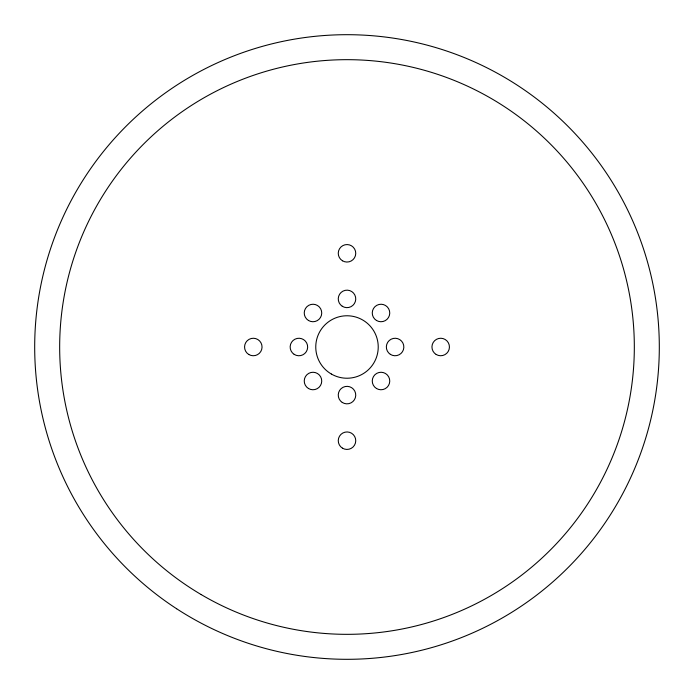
<?xml version="1.0" encoding="UTF-8"?>
<svg xmlns="http://www.w3.org/2000/svg" width="694" height="694" viewBox="0 0 694 694"><rect width="100%" height="100%" fill="white"/><g stroke="black" fill="none" stroke-linecap="round" stroke-linejoin="round"><path stroke-width="1.04" d="M201.191 594.585A287.325 287.325 0 0 0 634.316 349.481A287.325 287.325 0 0 0 205.493 96.934A287.325 287.325 0 0 0 201.191 594.585M331.385 374.049A31.23 31.23 0 0 0 378.23 347A31.23 31.23 0 0 0 331.385 319.951A31.23 31.23 0 0 0 331.385 374.049M342.255 306.245A8.744 8.744 0 0 0 355.736 299.348A8.744 8.744 0 0 0 343.018 291.116A8.744 8.744 0 0 0 342.255 306.245M376.495 320.481A8.744 8.744 0 0 0 389.75 313.159A8.744 8.744 0 0 0 376.781 305.334A8.744 8.744 0 0 0 376.495 320.481M390.349 354.348A8.744 8.744 0 0 0 403.83 347.442A8.744 8.744 0 0 0 391.112 339.219A8.744 8.744 0 0 0 390.349 354.348M376.495 388.501A8.744 8.744 0 0 0 389.75 381.171A8.744 8.744 0 0 0 376.781 373.355A8.744 8.744 0 0 0 376.495 388.501M342.255 402.442A8.744 8.744 0 0 0 355.736 395.537A8.744 8.744 0 0 0 343.018 387.313A8.744 8.744 0 0 0 342.255 402.442M308.474 388.501A8.744 8.744 0 0 0 321.73 381.171A8.744 8.744 0 0 0 308.761 373.355A8.744 8.744 0 0 0 308.474 388.501M294.152 354.348A8.744 8.744 0 0 0 307.642 347.442A8.744 8.744 0 0 0 294.915 339.219A8.744 8.744 0 0 0 294.152 354.348M308.474 320.481A8.744 8.744 0 0 0 321.73 313.159A8.744 8.744 0 0 0 308.761 305.334A8.744 8.744 0 0 0 308.474 320.481M342.463 260.779A8.744 8.744 0 0 0 355.744 253.492A8.744 8.744 0 0 0 342.793 245.641A8.744 8.744 0 0 0 342.463 260.779M248.773 354.478A8.744 8.744 0 0 0 262.046 347.191A8.744 8.744 0 0 0 249.103 339.331A8.744 8.744 0 0 0 248.773 354.478M342.463 448.168A8.744 8.744 0 0 0 355.744 440.881A8.744 8.744 0 0 0 342.793 433.03A8.744 8.744 0 0 0 342.463 448.168M436.162 354.478A8.744 8.744 0 0 0 449.434 347.191A8.744 8.744 0 0 0 436.483 339.331A8.744 8.744 0 0 0 436.162 354.478M176.64 608.759A312.317 312.317 0 0 0 658.866 363.656A312.317 312.317 0 0 0 205.493 68.585A312.317 312.317 0 0 0 176.64 608.759"/></g></svg>
